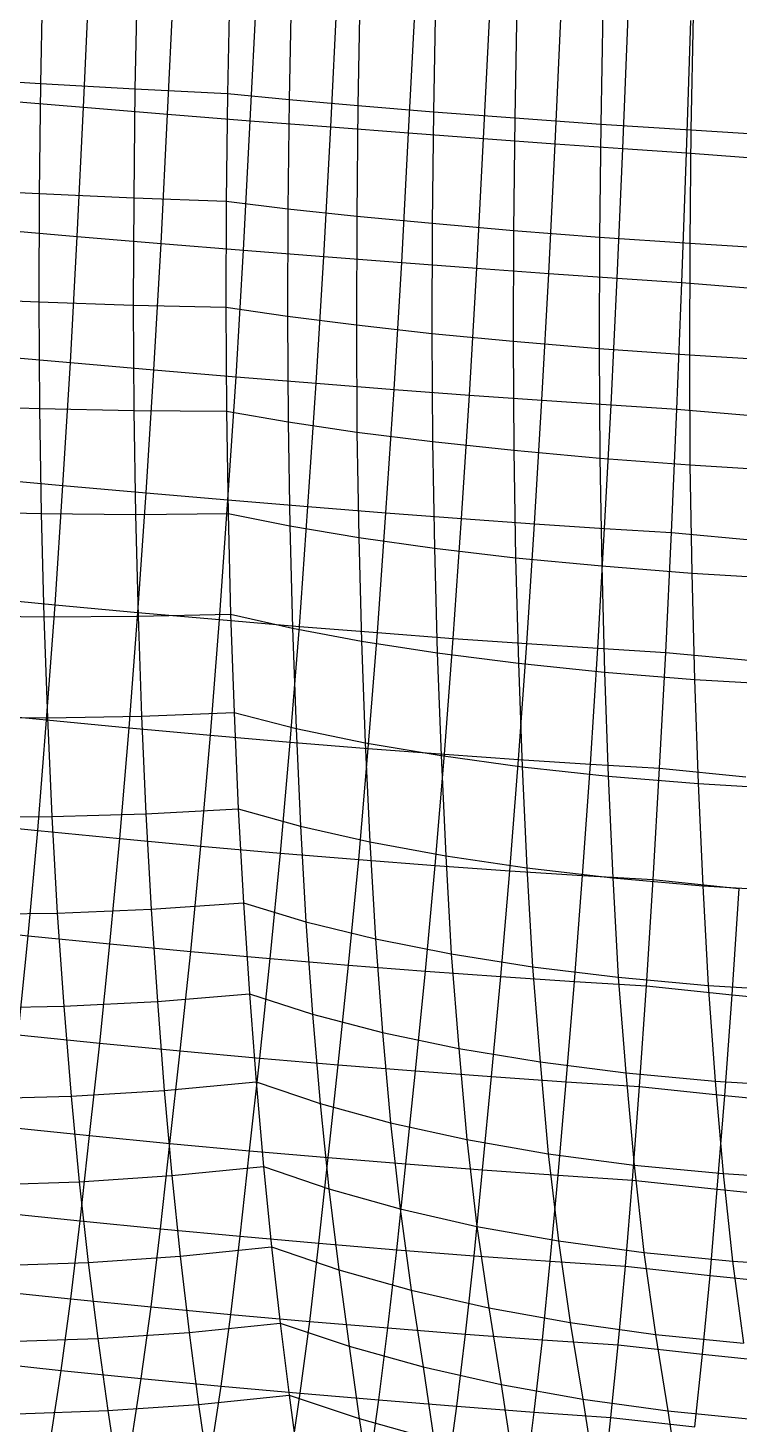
# Model space of a CAD drawing. Extents: x -429 to 429, y -1 to 209.
# Drawn here: x -181.95 to -165.32, y 22.61 to 55.28 of the extents above; entities that cross this region are included whole.
import ezdxf

# ---------------------------------------------------------------- set-up
doc = ezdxf.new("R2010")
doc.units = 0

msp = doc.modelspace()

# ---------------------------------------------------------------- linework, layer by layer
at = {"layer": 'default', "color": 5, "linetype": 'CONTINUOUS'}
for p, q in [((-181.603, 56.596, 4.927), (-181.656, 53.98, 4.96)), ((-179.395, 56.45, 5.211), (-179.446, 53.857, 5.244)), ((-177.23, 56.31, 5.729), (-177.28, 53.747, 5.761)), ((-177.23, 56.31, 5.729), (-177.28, 53.747, 5.761)), ((-175.792, 56.205, 3.991), (-175.842, 53.607, 4.024)), ((-174.181, 56.091, 2.413), (-174.231, 53.464, 2.446)), ((-172.415, 55.97, 1.014), (-172.465, 53.319, 1.048)), ((-170.514, 55.843, -0.191), (-170.565, 53.174, -0.158)), ((-168.5, 55.712, -1.189), (-168.55, 53.031, -1.156)), ((-166.394, 55.578, -1.969), (-166.443, 52.891, -1.935)), ((-183.885, 54.114, 4.912), (-181.656, 53.98, 4.96)), ((-181.656, 53.98, 4.96), (-181.687, 51.404, 5.058)), ((-181.656, 53.98, 4.96), (-179.446, 53.857, 5.244)), ((-179.446, 53.857, 5.244), (-179.476, 51.306, 5.341)), ((-179.446, 53.857, 5.244), (-177.28, 53.747, 5.761)), ((-177.28, 53.747, 5.761), (-177.309, 51.226, 5.857)), ((-177.28, 53.747, 5.761), (-177.309, 51.226, 5.857)), ((-177.28, 53.747, 5.761), (-175.842, 53.607, 4.024)), ((-175.842, 53.607, 4.024), (-175.871, 51.05, 4.121)), ((-175.842, 53.607, 4.024), (-174.231, 53.464, 2.446)), ((-174.231, 53.464, 2.446), (-174.26, 50.876, 2.545)), ((-174.231, 53.464, 2.446), (-172.465, 53.319, 1.048)), ((-172.465, 53.319, 1.048), (-172.495, 50.707, 1.147)), ((-172.465, 53.319, 1.048), (-170.565, 53.174, -0.158)), ((-170.565, 53.174, -0.158), (-170.594, 50.543, -0.057)), ((-170.565, 53.174, -0.158), (-168.55, 53.031, -1.156)), ((-168.55, 53.031, -1.156), (-168.579, 50.387, -1.055)), ((-168.55, 53.031, -1.156), (-166.443, 52.891, -1.935)), ((-166.443, 52.891, -1.935), (-166.472, 50.241, -1.834)), ((-166.443, 52.891, -1.935), (-164.268, 52.756, -2.488)), ((-183.916, 51.519, 5.011), (-181.687, 51.404, 5.058)), ((-181.687, 51.404, 5.058), (-181.695, 48.867, 5.222)), ((-181.687, 51.404, 5.058), (-179.476, 51.306, 5.341)), ((-179.476, 51.306, 5.341), (-179.484, 48.796, 5.503)), ((-179.476, 51.306, 5.341), (-177.309, 51.226, 5.857)), ((-177.309, 51.226, 5.857), (-177.317, 48.748, 6.018)), ((-177.309, 51.226, 5.857), (-177.317, 48.748, 6.018)), ((-177.309, 51.226, 5.857), (-175.871, 51.05, 4.121)), ((-175.871, 51.05, 4.121), (-175.878, 48.534, 4.284)), ((-175.871, 51.05, 4.121), (-174.26, 50.876, 2.545)), ((-174.26, 50.876, 2.545), (-174.268, 48.329, 2.71)), ((-174.26, 50.876, 2.545), (-172.495, 50.707, 1.147)), ((-172.495, 50.707, 1.147), (-172.502, 48.133, 1.314)), ((-172.495, 50.707, 1.147), (-170.594, 50.543, -0.057)), ((-170.594, 50.543, -0.057), (-170.601, 47.95, 0.111)), ((-170.594, 50.543, -0.057), (-168.579, 50.387, -1.055)), ((-168.579, 50.387, -1.055), (-168.586, 47.782, -0.886)), ((-168.579, 50.387, -1.055), (-166.472, 50.241, -1.834)), ((-166.472, 50.241, -1.834), (-166.479, 47.629, -1.665)), ((-166.472, 50.241, -1.834), (-164.297, 50.106, -2.387)), ((-183.924, 48.962, 5.176), (-181.695, 48.867, 5.222)), ((-181.695, 48.867, 5.222), (-179.484, 48.796, 5.503)), ((-181.695, 48.867, 5.222), (-181.68, 46.371, 5.452)), ((-179.484, 48.796, 5.503), (-177.317, 48.748, 6.018)), ((-179.484, 48.796, 5.503), (-179.469, 46.326, 5.731)), ((-177.317, 48.748, 6.018), (-175.878, 48.534, 4.284)), ((-177.317, 48.748, 6.018), (-177.302, 46.311, 6.242)), ((-177.317, 48.748, 6.018), (-177.302, 46.311, 6.242)), ((-175.878, 48.534, 4.284), (-174.268, 48.329, 2.71)), ((-175.878, 48.534, 4.284), (-175.864, 46.059, 4.512)), ((-174.268, 48.329, 2.71), (-172.502, 48.133, 1.314)), ((-174.268, 48.329, 2.71), (-174.253, 45.821, 2.942)), ((-172.502, 48.133, 1.314), (-170.601, 47.95, 0.111)), ((-172.502, 48.133, 1.314), (-172.487, 45.6, 1.548)), ((-170.601, 47.95, 0.111), (-168.586, 47.782, -0.886)), ((-170.601, 47.95, 0.111), (-170.587, 45.397, 0.347)), ((-168.586, 47.782, -0.886), (-166.479, 47.629, -1.665)), ((-168.586, 47.782, -0.886), (-168.572, 45.215, -0.648)), ((-166.479, 47.629, -1.665), (-164.304, 47.495, -2.218)), ((-166.479, 47.629, -1.665), (-166.465, 45.056, -1.426)), ((-183.909, 46.445, 5.408), (-181.68, 46.371, 5.452)), ((-181.68, 46.371, 5.452), (-179.469, 46.326, 5.731)), ((-181.68, 46.371, 5.452), (-181.641, 43.915, 5.759)), ((-179.469, 46.326, 5.731), (-177.302, 46.311, 6.242)), ((-179.469, 46.326, 5.731), (-179.432, 43.897, 6.031)), ((-177.302, 46.311, 6.242), (-175.864, 46.059, 4.512)), ((-177.302, 46.311, 6.242), (-177.266, 43.916, 6.533)), ((-177.302, 46.311, 6.242), (-177.266, 43.916, 6.533)), ((-175.864, 46.059, 4.512), (-174.253, 45.821, 2.942)), ((-175.864, 46.059, 4.512), (-175.824, 43.626, 4.812)), ((-174.253, 45.821, 2.942), (-172.487, 45.6, 1.548)), ((-174.253, 45.821, 2.942), (-174.211, 43.355, 3.249)), ((-172.487, 45.6, 1.548), (-170.587, 45.397, 0.347)), ((-172.487, 45.6, 1.548), (-172.444, 43.107, 1.863)), ((-170.587, 45.397, 0.347), (-168.572, 45.215, -0.648)), ((-170.587, 45.397, 0.347), (-170.543, 42.884, 0.667)), ((-168.572, 45.215, -0.648), (-166.465, 45.056, -1.426)), ((-168.572, 45.215, -0.648), (-168.529, 42.69, -0.324)), ((-166.465, 45.056, -1.426), (-164.29, 44.922, -1.979)), ((-166.465, 45.056, -1.426), (-166.424, 42.525, -1.1)), ((-183.868, 43.969, 5.72), (-181.641, 43.915, 5.759)), ((-181.641, 43.915, 5.759), (-179.432, 43.897, 6.031)), ((-181.641, 43.915, 5.759), (-181.579, 41.503, 6.136)), ((-179.432, 43.897, 6.031), (-177.266, 43.916, 6.533)), ((-179.432, 43.897, 6.031), (-179.373, 41.512, 6.397)), ((-177.266, 43.916, 6.533), (-175.824, 43.626, 4.812)), ((-177.266, 43.916, 6.533), (-177.208, 41.563, 6.886)), ((-177.266, 43.916, 6.533), (-177.208, 41.563, 6.886)), ((-175.824, 43.626, 4.812), (-174.211, 43.355, 3.249)), ((-175.824, 43.626, 4.812), (-175.761, 41.235, 5.178)), ((-174.211, 43.355, 3.249), (-172.444, 43.107, 1.863)), ((-174.211, 43.355, 3.249), (-174.145, 40.932, 3.627)), ((-172.444, 43.107, 1.863), (-170.543, 42.884, 0.667)), ((-172.444, 43.107, 1.863), (-172.377, 40.658, 2.25)), ((-170.543, 42.884, 0.667), (-168.529, 42.69, -0.324)), ((-170.543, 42.884, 0.667), (-170.476, 40.416, 1.062)), ((-168.529, 42.69, -0.324), (-166.424, 42.525, -1.1)), ((-168.529, 42.69, -0.324), (-168.462, 40.208, 0.075)), ((-166.424, 42.525, -1.1), (-164.25, 42.392, -1.653)), ((-166.424, 42.525, -1.1), (-166.359, 40.037, -0.698)), ((-183.804, 41.536, 6.105), (-181.579, 41.503, 6.136)), ((-181.579, 41.503, 6.136), (-179.373, 41.512, 6.397)), ((-181.579, 41.503, 6.136), (-181.495, 39.138, 6.577)), ((-179.373, 41.512, 6.397), (-177.208, 41.563, 6.886)), ((-179.373, 41.512, 6.397), (-179.291, 39.174, 6.827)), ((-177.208, 41.563, 6.886), (-175.761, 41.235, 5.178)), ((-177.208, 41.563, 6.886), (-177.129, 39.258, 7.303)), ((-177.208, 41.563, 6.886), (-177.129, 39.258, 7.303)), ((-175.761, 41.235, 5.178), (-174.145, 40.932, 3.627)), ((-175.761, 41.235, 5.178), (-175.677, 38.891, 5.609)), ((-174.145, 40.932, 3.627), (-172.377, 40.658, 2.25)), ((-174.145, 40.932, 3.627), (-174.058, 38.556, 4.07)), ((-172.377, 40.658, 2.25), (-170.476, 40.416, 1.062)), ((-172.377, 40.658, 2.25), (-172.288, 38.256, 2.703)), ((-170.476, 40.416, 1.062), (-168.462, 40.208, 0.075)), ((-170.476, 40.416, 1.062), (-170.387, 37.994, 1.522)), ((-168.462, 40.208, 0.075), (-166.359, 40.037, -0.698)), ((-168.462, 40.208, 0.075), (-168.375, 37.774, 0.542)), ((-166.359, 40.037, -0.698), (-164.188, 39.905, -1.251)), ((-166.359, 40.037, -0.698), (-166.273, 37.597, -0.229)), ((-179.291, 39.174, 6.827), (-177.129, 39.258, 7.303)), ((-177.129, 39.258, 7.303), (-175.677, 38.891, 5.609)), ((-177.129, 39.258, 7.303), (-177.029, 37.005, 7.78)), ((-177.129, 39.258, 7.303), (-177.029, 37.005, 7.78)), ((-183.716, 39.15, 6.555), (-181.495, 39.138, 6.577)), ((-181.495, 39.138, 6.577), (-179.291, 39.174, 6.827)), ((-181.495, 39.138, 6.577), (-181.389, 36.825, 7.081)), ((-179.291, 39.174, 6.827), (-179.189, 36.888, 7.319)), ((-175.677, 38.891, 5.609), (-174.058, 38.556, 4.07)), ((-175.677, 38.891, 5.609), (-175.572, 36.6, 6.101)), ((-174.058, 38.556, 4.07), (-172.288, 38.256, 2.703)), ((-174.058, 38.556, 4.07), (-173.95, 36.233, 4.576)), ((-172.288, 38.256, 2.703), (-170.387, 37.994, 1.522)), ((-172.288, 38.256, 2.703), (-172.178, 35.907, 3.22)), ((-170.387, 37.994, 1.522), (-168.375, 37.774, 0.542)), ((-170.387, 37.994, 1.522), (-170.277, 35.625, 2.048)), ((-168.375, 37.774, 0.542), (-166.273, 37.597, -0.229)), ((-168.375, 37.774, 0.542), (-168.266, 35.392, 1.073)), ((-166.273, 37.597, -0.229), (-164.105, 37.466, -0.782)), ((-166.273, 37.597, -0.229), (-166.166, 35.209, 0.305)), ((-179.189, 36.888, 7.319), (-177.029, 37.005, 7.78)), ((-177.029, 37.005, 7.78), (-175.572, 36.6, 6.101)), ((-177.029, 37.005, 7.78), (-176.909, 34.81, 8.316)), ((-177.029, 37.005, 7.78), (-176.909, 34.81, 8.316)), ((-183.606, 36.816, 7.068), (-181.389, 36.825, 7.081)), ((-181.389, 36.825, 7.081), (-179.189, 36.888, 7.319)), ((-181.389, 36.825, 7.081), (-181.262, 34.568, 7.639)), ((-179.189, 36.888, 7.319), (-179.065, 34.659, 7.868)), ((-175.572, 36.6, 6.101), (-173.95, 36.233, 4.576)), ((-175.572, 36.6, 6.101), (-175.449, 34.366, 6.651)), ((-173.95, 36.233, 4.576), (-172.178, 35.907, 3.22)), ((-173.95, 36.233, 4.576), (-173.824, 33.966, 5.137)), ((-172.178, 35.907, 3.22), (-170.277, 35.625, 2.048)), ((-172.178, 35.907, 3.22), (-172.052, 33.613, 3.792)), ((-170.277, 35.625, 2.048), (-168.266, 35.392, 1.073)), ((-170.277, 35.625, 2.048), (-170.151, 33.313, 2.628)), ((-168.266, 35.392, 1.073), (-166.166, 35.209, 0.305)), ((-168.266, 35.392, 1.073), (-168.141, 33.067, 1.658)), ((-166.166, 35.209, 0.305), (-164.001, 35.079, -0.247)), ((-166.166, 35.209, 0.305), (-166.043, 32.878, 0.893)), ((-181.262, 34.568, 7.639), (-179.065, 34.659, 7.868)), ((-179.065, 34.659, 7.868), (-176.909, 34.81, 8.316)), ((-179.065, 34.659, 7.868), (-178.922, 32.502, 8.499)), ((-176.909, 34.81, 8.316), (-175.449, 34.366, 6.651)), ((-176.909, 34.81, 8.316), (-176.77, 32.679, 8.907)), ((-176.909, 34.81, 8.316), (-176.77, 32.679, 8.907)), ((-183.475, 34.538, 7.633), (-181.262, 34.568, 7.639)), ((-181.262, 34.568, 7.639), (-181.111, 32.39, 8.304)), ((-175.449, 34.366, 6.651), (-173.824, 33.966, 5.137)), ((-175.449, 34.366, 6.651), (-175.29, 32.203, 7.279)), ((-173.824, 33.966, 5.137), (-172.052, 33.613, 3.792)), ((-173.824, 33.966, 5.137), (-173.653, 31.777, 5.799)), ((-172.052, 33.613, 3.792), (-170.151, 33.313, 2.628)), ((-172.052, 33.613, 3.792), (-171.874, 31.403, 4.481)), ((-170.151, 33.313, 2.628), (-168.141, 33.067, 1.658)), ((-170.151, 33.313, 2.628), (-169.971, 31.087, 3.338)), ((-168.141, 33.067, 1.658), (-166.043, 32.878, 0.893)), ((-168.141, 33.067, 1.658), (-167.965, 30.831, 2.384)), ((-178.922, 32.502, 8.499), (-176.77, 32.679, 8.907)), ((-176.77, 32.679, 8.907), (-175.29, 32.203, 7.279)), ((-176.77, 32.679, 8.907), (-176.613, 30.619, 9.549)), ((-176.77, 32.679, 8.907), (-176.613, 30.619, 9.549)), ((-166.043, 32.878, 0.893), (-163.88, 32.748, 0.34)), ((-166.043, 32.878, 0.893), (-165.874, 30.638, 1.626)), ((-183.314, 32.344, 8.323), (-181.111, 32.39, 8.304)), ((-181.111, 32.39, 8.304), (-178.922, 32.502, 8.499)), ((-181.111, 32.39, 8.304), (-180.941, 30.286, 9.014)), ((-178.922, 32.502, 8.499), (-178.76, 30.418, 9.179)), ((-175.29, 32.203, 7.279), (-173.653, 31.777, 5.799)), ((-175.29, 32.203, 7.279), (-175.115, 30.113, 7.956)), ((-173.653, 31.777, 5.799), (-171.874, 31.403, 4.481)), ((-173.653, 31.777, 5.799), (-173.466, 29.662, 6.507)), ((-171.874, 31.403, 4.481), (-169.971, 31.087, 3.338)), ((-171.874, 31.403, 4.481), (-171.681, 29.268, 5.215)), ((-169.971, 31.087, 3.338), (-167.965, 30.831, 2.384)), ((-169.971, 31.087, 3.338), (-169.778, 28.937, 4.094)), ((-167.965, 30.831, 2.384), (-165.874, 30.638, 1.626)), ((-167.965, 30.831, 2.384), (-167.774, 28.672, 3.153)), ((-180.941, 30.286, 9.014), (-178.76, 30.418, 9.179)), ((-178.76, 30.418, 9.179), (-176.613, 30.619, 9.549)), ((-178.76, 30.418, 9.179), (-178.581, 28.426, 9.926)), ((-176.613, 30.619, 9.549), (-175.115, 30.113, 7.956)), ((-176.613, 30.619, 9.549), (-176.44, 28.642, 10.235)), ((-176.613, 30.619, 9.549), (-176.44, 28.642, 10.235)), ((-165.874, 30.638, 1.626), (-163.72, 30.509, 1.073)), ((-165.874, 30.638, 1.626), (-165.69, 28.474, 2.402)), ((-183.135, 30.225, 9.056), (-180.941, 30.286, 9.014)), ((-180.941, 30.286, 9.014), (-180.751, 28.282, 9.81)), ((-175.115, 30.113, 7.956), (-173.466, 29.662, 6.507)), ((-175.115, 30.113, 7.956), (-174.911, 28.115, 8.696)), ((-173.466, 29.662, 6.507), (-171.681, 29.268, 5.215)), ((-173.466, 29.662, 6.507), (-173.242, 27.646, 7.295)), ((-171.681, 29.268, 5.215), (-169.778, 28.937, 4.094)), ((-171.681, 29.268, 5.215), (-171.447, 27.239, 6.045)), ((-169.778, 28.937, 4.094), (-167.774, 28.672, 3.153)), ((-169.778, 28.937, 4.094), (-169.542, 26.898, 4.955)), ((-180.751, 28.282, 9.81), (-178.581, 28.426, 9.926)), ((-178.581, 28.426, 9.926), (-176.44, 28.642, 10.235)), ((-178.581, 28.426, 9.926), (-178.386, 26.539, 10.732)), ((-176.44, 28.642, 10.235), (-174.911, 28.115, 8.696)), ((-176.44, 28.642, 10.235), (-176.253, 26.759, 10.958)), ((-176.44, 28.642, 10.235), (-176.253, 26.759, 10.958)), ((-167.774, 28.672, 3.153), (-165.69, 28.474, 2.402)), ((-167.774, 28.672, 3.153), (-167.543, 26.626, 4.036)), ((-165.69, 28.474, 2.402), (-163.545, 28.346, 1.848)), ((-165.69, 28.474, 2.402), (-165.469, 26.426, 3.296)), ((-182.93, 28.213, 9.89), (-180.751, 28.282, 9.81)), ((-180.751, 28.282, 9.81), (-180.54, 26.393, 10.685)), ((-174.911, 28.115, 8.696), (-173.242, 27.646, 7.295)), ((-174.911, 28.115, 8.696), (-174.681, 26.221, 9.493)), ((-173.242, 27.646, 7.295), (-171.447, 27.239, 6.045)), ((-173.242, 27.646, 7.295), (-172.983, 25.744, 8.158)), ((-171.447, 27.239, 6.045), (-169.542, 26.898, 4.955)), ((-171.447, 27.239, 6.045), (-171.173, 25.331, 6.962)), ((-169.542, 26.898, 4.955), (-167.543, 26.626, 4.036)), ((-169.542, 26.898, 4.955), (-169.265, 24.986, 5.915)), ((-180.54, 26.393, 10.685), (-178.386, 26.539, 10.732)), ((-178.386, 26.539, 10.732), (-176.253, 26.759, 10.958)), ((-178.386, 26.539, 10.732), (-178.176, 24.758, 11.577)), ((-176.253, 26.759, 10.958), (-174.681, 26.221, 9.493)), ((-176.253, 26.759, 10.958), (-176.053, 24.974, 11.716)), ((-176.253, 26.759, 10.958), (-176.053, 24.974, 11.716)), ((-167.543, 26.626, 4.036), (-165.469, 26.426, 3.296)), ((-167.543, 26.626, 4.036), (-167.273, 24.711, 5.025)), ((-182.7, 26.322, 10.815), (-180.54, 26.393, 10.685)), ((-180.54, 26.393, 10.685), (-180.313, 24.616, 11.599)), ((-174.681, 26.221, 9.493), (-172.983, 25.744, 8.158)), ((-174.681, 26.221, 9.493), (-174.436, 24.433, 10.328)), ((-165.469, 26.426, 3.296), (-163.338, 26.298, 2.741)), ((-165.469, 26.426, 3.296), (-165.213, 24.509, 4.298)), ((-172.983, 25.744, 8.158), (-171.173, 25.331, 6.962)), ((-172.983, 25.744, 8.158), (-172.709, 23.954, 9.061)), ((-171.173, 25.331, 6.962), (-169.265, 24.986, 5.915)), ((-171.173, 25.331, 6.962), (-170.884, 23.54, 7.922)), ((-178.176, 24.758, 11.577), (-176.053, 24.974, 11.716)), ((-176.053, 24.974, 11.716), (-174.436, 24.433, 10.328)), ((-176.053, 24.974, 11.716), (-175.842, 23.293, 12.497)), ((-176.053, 24.974, 11.716), (-175.842, 23.293, 12.497)), ((-169.265, 24.986, 5.915), (-167.273, 24.711, 5.025)), ((-169.265, 24.986, 5.915), (-168.972, 23.195, 6.919)), ((-182.452, 24.548, 11.782), (-180.313, 24.616, 11.599)), ((-180.313, 24.616, 11.599), (-178.176, 24.758, 11.577)), ((-180.313, 24.616, 11.599), (-180.081, 22.927, 12.481)), ((-178.176, 24.758, 11.577), (-177.956, 23.073, 12.414)), ((-167.273, 24.711, 5.025), (-165.213, 24.509, 4.298)), ((-167.273, 24.711, 5.025), (-166.986, 22.92, 6.059)), ((-174.436, 24.433, 10.328), (-172.709, 23.954, 9.061)), ((-174.436, 24.433, 10.328), (-174.199, 22.741, 11.162)), ((-172.709, 23.954, 9.061), (-170.884, 23.54, 7.922)), ((-172.709, 23.954, 9.061), (-172.455, 22.254, 9.94)), ((-170.884, 23.54, 7.922), (-168.972, 23.195, 6.919)), ((-170.884, 23.54, 7.922), (-170.62, 21.834, 8.839)), ((-177.956, 23.073, 12.414), (-175.842, 23.293, 12.497)), ((-175.842, 23.293, 12.497), (-174.199, 22.741, 11.162)), ((-175.842, 23.293, 12.497), (-175.624, 21.722, 13.291)), ((-175.842, 23.293, 12.497), (-175.624, 21.722, 13.291)), ((-168.972, 23.195, 6.919), (-166.986, 22.92, 6.059)), ((-168.972, 23.195, 6.919), (-168.706, 21.484, 7.865)), ((-182.205, 22.856, 12.698), (-180.081, 22.927, 12.481)), ((-180.081, 22.927, 12.481), (-177.956, 23.073, 12.414)), ((-180.081, 22.927, 12.481), (-179.843, 21.344, 13.357)), ((-177.956, 23.073, 12.414), (-177.729, 21.495, 13.253)), ((-166.986, 22.92, 6.059), (-164.939, 22.717, 5.346)), ((-166.986, 22.92, 6.059), (-166.724, 21.206, 7.024)), ((-174.199, 22.741, 11.162), (-172.455, 22.254, 9.94)), ((-174.199, 22.741, 11.162), (-173.961, 21.159, 12))]:
    msp.add_line(p, q, dxfattribs=at)
at = {"layer": 'default', "color": 3, "linetype": 'CONTINUOUS'}
for p, q in [((-180.65, 53.422, 46.651), (-180.51, 56.505, 46.853)), ((-178.681, 53.262, 46.219), (-178.533, 56.351, 46.43)), ((-176.75, 53.109, 45.641), (-176.596, 56.202, 45.854)), ((-174.868, 52.962, 44.921), (-174.711, 56.058, 45.129)), ((-173.046, 52.823, 44.063), (-172.888, 55.921, 44.259)), ((-171.293, 52.692, 43.072), (-171.14, 55.791, 43.25)), ((-169.619, 52.57, 41.953), (-169.476, 55.67, 42.107)), ((-168.034, 52.458, 40.712), (-167.908, 55.558, 40.838)), ((-166.547, 52.356, 39.356), (-166.443, 55.455, 39.45)), ((-166.547, 52.356, 39.356), (-166.443, 55.455, 39.45)), ((-182.647, 53.586, 46.935), (-180.65, 53.422, 46.651)), ((-180.797, 50.401, 46.429), (-180.65, 53.422, 46.651)), ((-180.65, 53.422, 46.651), (-178.681, 53.262, 46.219)), ((-178.835, 50.237, 45.988), (-178.681, 53.262, 46.219)), ((-178.681, 53.262, 46.219), (-176.75, 53.109, 45.641)), ((-176.909, 50.08, 45.408), (-176.75, 53.109, 45.641)), ((-176.75, 53.109, 45.641), (-174.868, 52.962, 44.921)), ((-175.03, 49.93, 44.693), (-174.868, 52.962, 44.921)), ((-174.868, 52.962, 44.921), (-173.046, 52.823, 44.063)), ((-173.208, 49.789, 43.847), (-173.046, 52.823, 44.063)), ((-173.046, 52.823, 44.063), (-171.293, 52.692, 43.072)), ((-171.45, 49.657, 42.873), (-171.293, 52.692, 43.072)), ((-171.293, 52.692, 43.072), (-169.619, 52.57, 41.953)), ((-169.767, 49.535, 41.776), (-169.619, 52.57, 41.953)), ((-169.619, 52.57, 41.953), (-168.034, 52.458, 40.712)), ((-168.166, 49.423, 40.562), (-168.034, 52.458, 40.712)), ((-168.034, 52.458, 40.712), (-166.547, 52.356, 39.356)), ((-166.656, 49.323, 39.237), (-166.547, 52.356, 39.356)), ((-166.656, 49.323, 39.237), (-166.547, 52.356, 39.356)), ((-166.547, 52.356, 39.356), (-164.519, 52.202, 39.615)), ((-182.786, 50.572, 46.73), (-180.797, 50.401, 46.429)), ((-180.956, 47.449, 46.166), (-180.797, 50.401, 46.429)), ((-180.797, 50.401, 46.429), (-178.835, 50.237, 45.988)), ((-179.001, 47.279, 45.715), (-178.835, 50.237, 45.988)), ((-178.835, 50.237, 45.988), (-176.909, 50.08, 45.408)), ((-177.081, 47.118, 45.133), (-176.909, 50.08, 45.408)), ((-176.909, 50.08, 45.408), (-175.03, 49.93, 44.693)), ((-175.206, 46.965, 44.423), (-175.03, 49.93, 44.693)), ((-175.03, 49.93, 44.693), (-173.208, 49.789, 43.847)), ((-173.382, 46.822, 43.589), (-173.208, 49.789, 43.847)), ((-173.208, 49.789, 43.847), (-171.45, 49.657, 42.873)), ((-171.62, 46.689, 42.634), (-171.45, 49.657, 42.873)), ((-171.45, 49.657, 42.873), (-169.767, 49.535, 41.776)), ((-169.926, 46.568, 41.563), (-169.767, 49.535, 41.776)), ((-169.767, 49.535, 41.776), (-168.166, 49.423, 40.562)), ((-168.308, 46.457, 40.38), (-168.166, 49.423, 40.562)), ((-168.166, 49.423, 40.562), (-166.656, 49.323, 39.237)), ((-166.773, 46.359, 39.091), (-166.656, 49.323, 39.237)), ((-166.773, 46.359, 39.091), (-166.656, 49.323, 39.237)), ((-166.656, 49.323, 39.237), (-164.63, 49.159, 39.458)), ((-182.937, 47.626, 46.486), (-180.956, 47.449, 46.166)), ((-181.13, 44.573, 45.849), (-180.956, 47.449, 46.166)), ((-180.956, 47.449, 46.166), (-179.001, 47.279, 45.715)), ((-179.184, 44.399, 45.385), (-179.001, 47.279, 45.715)), ((-179.001, 47.279, 45.715), (-177.081, 47.118, 45.133)), ((-177.271, 44.234, 44.8), (-177.081, 47.118, 45.133)), ((-177.081, 47.118, 45.133), (-175.206, 46.965, 44.423)), ((-175.399, 44.078, 44.097), (-175.206, 46.965, 44.423)), ((-175.206, 46.965, 44.423), (-173.382, 46.822, 43.589)), ((-173.575, 43.934, 43.278), (-173.382, 46.822, 43.589)), ((-173.382, 46.822, 43.589), (-171.62, 46.689, 42.634)), ((-171.806, 43.8, 42.346), (-171.62, 46.689, 42.634)), ((-171.62, 46.689, 42.634), (-169.926, 46.568, 41.563)), ((-170.099, 43.678, 41.305), (-169.926, 46.568, 41.563)), ((-169.926, 46.568, 41.563), (-168.308, 46.457, 40.38)), ((-168.461, 43.568, 40.16), (-168.308, 46.457, 40.38)), ((-168.308, 46.457, 40.38), (-166.773, 46.359, 39.091)), ((-166.898, 43.471, 38.914), (-166.773, 46.359, 39.091)), ((-166.898, 43.471, 38.914), (-166.773, 46.359, 39.091)), ((-166.773, 46.359, 39.091), (-164.749, 46.184, 39.268)), ((-183.101, 44.756, 46.191), (-181.13, 44.573, 45.849)), ((-181.314, 41.783, 45.5), (-181.13, 44.573, 45.849)), ((-181.13, 44.573, 45.849), (-179.184, 44.399, 45.385)), ((-179.377, 41.604, 45.023), (-179.184, 44.399, 45.385)), ((-179.184, 44.399, 45.385), (-177.271, 44.234, 44.8)), ((-177.47, 41.435, 44.435), (-177.271, 44.234, 44.8)), ((-177.271, 44.234, 44.8), (-175.399, 44.078, 44.097)), ((-175.601, 41.277, 43.738), (-175.399, 44.078, 44.097)), ((-175.399, 44.078, 44.097), (-173.575, 43.934, 43.278)), ((-173.776, 41.131, 42.933), (-173.575, 43.934, 43.278)), ((-173.575, 43.934, 43.278), (-171.806, 43.8, 42.346)), ((-172, 40.996, 42.024), (-171.806, 43.8, 42.346)), ((-171.806, 43.8, 42.346), (-170.099, 43.678, 41.305)), ((-170.281, 40.874, 41.014), (-170.099, 43.678, 41.305)), ((-170.099, 43.678, 41.305), (-168.461, 43.568, 40.16)), ((-168.623, 40.765, 39.906), (-168.461, 43.568, 40.16)), ((-168.461, 43.568, 40.16), (-166.898, 43.471, 38.914)), ((-167.032, 40.669, 38.704), (-166.898, 43.471, 38.914)), ((-167.032, 40.669, 38.704), (-166.898, 43.471, 38.914)), ((-166.898, 43.471, 38.914), (-164.876, 43.287, 39.039)), ((-183.276, 41.972, 45.864), (-181.314, 41.783, 45.5)), ((-181.512, 39.087, 45.103), (-181.314, 41.783, 45.5)), ((-181.314, 41.783, 45.5), (-179.377, 41.604, 45.023)), ((-179.584, 38.904, 44.612), (-179.377, 41.604, 45.023)), ((-179.377, 41.604, 45.023), (-177.47, 41.435, 44.435)), ((-177.683, 38.732, 44.021), (-177.47, 41.435, 44.435)), ((-177.47, 41.435, 44.435), (-175.601, 41.277, 43.738)), ((-175.817, 38.571, 43.329), (-175.601, 41.277, 43.738)), ((-175.601, 41.277, 43.738), (-173.776, 41.131, 42.933)), ((-173.99, 38.423, 42.541), (-173.776, 41.131, 42.933)), ((-173.776, 41.131, 42.933), (-172, 40.996, 42.024)), ((-172.207, 38.287, 41.657), (-172, 40.996, 42.024)), ((-172, 40.996, 42.024), (-170.281, 40.874, 41.014)), ((-170.474, 38.164, 40.68), (-170.281, 40.874, 41.014)), ((-170.281, 40.874, 41.014), (-168.623, 40.765, 39.906)), ((-168.795, 38.054, 39.614), (-168.623, 40.765, 39.906)), ((-168.623, 40.765, 39.906), (-167.032, 40.669, 38.704)), ((-167.174, 37.958, 38.46), (-167.032, 40.669, 38.704)), ((-167.174, 37.958, 38.46), (-167.032, 40.669, 38.704)), ((-167.032, 40.669, 38.704), (-165.013, 40.476, 38.776)), ((-183.465, 39.281, 45.491), (-181.512, 39.087, 45.103)), ((-181.721, 36.499, 44.67), (-181.512, 39.087, 45.103)), ((-181.512, 39.087, 45.103), (-179.584, 38.904, 44.612)), ((-179.801, 36.312, 44.165), (-179.584, 38.904, 44.612)), ((-179.584, 38.904, 44.612), (-177.683, 38.732, 44.021)), ((-177.906, 36.137, 43.57), (-177.683, 38.732, 44.021)), ((-177.683, 38.732, 44.021), (-175.817, 38.571, 43.329)), ((-176.042, 35.973, 42.885), (-175.817, 38.571, 43.329)), ((-175.817, 38.571, 43.329), (-173.99, 38.423, 42.541)), ((-174.213, 35.823, 42.112), (-173.99, 38.423, 42.541)), ((-173.99, 38.423, 42.541), (-172.207, 38.287, 41.657)), ((-172.423, 35.685, 41.253), (-172.207, 38.287, 41.657)), ((-172.207, 38.287, 41.657), (-170.474, 38.164, 40.68)), ((-170.675, 35.56, 40.311), (-170.474, 38.164, 40.68)), ((-170.474, 38.164, 40.68), (-168.795, 38.054, 39.614)), ((-168.975, 35.449, 39.286), (-168.795, 38.054, 39.614)), ((-168.795, 38.054, 39.614), (-167.174, 37.958, 38.46)), ((-167.325, 35.351, 38.182), (-167.174, 37.958, 38.46)), ((-167.325, 35.351, 38.182), (-167.174, 37.958, 38.46)), ((-167.174, 37.958, 38.46), (-165.16, 37.757, 38.474)), ((-183.664, 36.697, 45.084), (-181.721, 36.499, 44.67)), ((-181.943, 34.038, 44.193), (-181.721, 36.499, 44.67)), ((-181.721, 36.499, 44.67), (-179.801, 36.312, 44.165)), ((-180.031, 33.848, 43.672), (-179.801, 36.312, 44.165)), ((-179.801, 36.312, 44.165), (-177.906, 36.137, 43.57)), ((-178.142, 33.67, 43.071), (-177.906, 36.137, 43.57)), ((-177.906, 36.137, 43.57), (-176.042, 35.973, 42.885)), ((-176.28, 33.504, 42.393), (-176.042, 35.973, 42.885)), ((-176.042, 35.973, 42.885), (-174.213, 35.823, 42.112)), ((-174.448, 33.351, 41.637), (-174.213, 35.823, 42.112)), ((-174.213, 35.823, 42.112), (-172.423, 35.685, 41.253)), ((-172.649, 33.21, 40.806), (-172.423, 35.685, 41.253)), ((-172.423, 35.685, 41.253), (-170.675, 35.56, 40.311)), ((-170.886, 33.082, 39.901), (-170.675, 35.56, 40.311)), ((-170.675, 35.56, 40.311), (-168.975, 35.449, 39.286)), ((-169.163, 32.967, 38.924), (-168.975, 35.449, 39.286)), ((-168.975, 35.449, 39.286), (-167.325, 35.351, 38.182)), ((-167.482, 32.866, 37.875), (-167.325, 35.351, 38.182)), ((-167.482, 32.866, 37.875), (-167.325, 35.351, 38.182)), ((-167.325, 35.351, 38.182), (-165.316, 35.144, 38.138)), ((-165.481, 32.655, 37.767), (-165.316, 35.144, 38.138)), ((-183.875, 34.239, 44.634), (-181.943, 34.038, 44.193)), ((-182.174, 31.718, 43.68), (-181.943, 34.038, 44.193)), ((-181.943, 34.038, 44.193), (-180.031, 33.848, 43.672)), ((-180.271, 31.526, 43.142), (-180.031, 33.848, 43.672)), ((-180.031, 33.848, 43.672), (-178.142, 33.67, 43.071)), ((-178.387, 31.346, 42.536), (-178.142, 33.67, 43.071)), ((-178.142, 33.67, 43.071), (-176.28, 33.504, 42.393)), ((-176.527, 31.177, 41.864), (-176.28, 33.504, 42.393)), ((-176.28, 33.504, 42.393), (-174.448, 33.351, 41.637)), ((-174.691, 31.021, 41.127), (-174.448, 33.351, 41.637)), ((-174.448, 33.351, 41.637), (-172.649, 33.21, 40.806)), ((-172.883, 30.876, 40.325), (-172.649, 33.21, 40.806)), ((-172.649, 33.21, 40.806), (-170.886, 33.082, 39.901)), ((-171.104, 30.743, 39.46), (-170.886, 33.082, 39.901)), ((-170.886, 33.082, 39.901), (-169.163, 32.967, 38.924)), ((-169.357, 30.623, 38.532), (-169.163, 32.967, 38.924)), ((-169.163, 32.967, 38.924), (-167.482, 32.866, 37.875)), ((-167.644, 30.515, 37.544), (-167.482, 32.866, 37.875)), ((-167.644, 30.515, 37.544), (-167.482, 32.866, 37.875)), ((-167.482, 32.866, 37.875), (-165.481, 32.655, 37.767)), ((-165.652, 30.303, 37.367), (-165.481, 32.655, 37.767)), ((-165.481, 32.655, 37.767), (-163.485, 32.454, 37.575)), ((-182.174, 31.718, 43.68), (-180.271, 31.526, 43.142)), ((-180.51, 29.363, 42.606), (-180.271, 31.526, 43.142)), ((-180.271, 31.526, 43.142), (-178.387, 31.346, 42.536)), ((-178.63, 29.18, 41.996), (-178.387, 31.346, 42.536)), ((-178.387, 31.346, 42.536), (-176.527, 31.177, 41.864)), ((-176.77, 29.009, 41.33), (-176.527, 31.177, 41.864)), ((-176.527, 31.177, 41.864), (-174.691, 31.021, 41.127)), ((-174.93, 28.848, 40.609), (-174.691, 31.021, 41.127)), ((-174.691, 31.021, 41.127), (-172.883, 30.876, 40.325)), ((-173.113, 28.699, 39.834), (-172.883, 30.876, 40.325)), ((-172.883, 30.876, 40.325), (-171.104, 30.743, 39.46)), ((-171.319, 28.561, 39.006), (-171.104, 30.743, 39.46)), ((-171.104, 30.743, 39.46), (-169.357, 30.623, 38.532)), ((-169.55, 28.435, 38.125), (-169.357, 30.623, 38.532)), ((-169.357, 30.623, 38.532), (-167.644, 30.515, 37.544)), ((-167.808, 28.32, 37.192), (-167.644, 30.515, 37.544)), ((-167.808, 28.32, 37.192), (-167.644, 30.515, 37.544)), ((-167.644, 30.515, 37.544), (-165.652, 30.303, 37.367)), ((-165.826, 28.109, 36.952), (-165.652, 30.303, 37.367)), ((-165.652, 30.303, 37.367), (-163.666, 30.102, 37.119)), ((-182.406, 29.556, 43.161), (-180.51, 29.363, 42.606)), ((-180.725, 27.365, 42.136), (-180.51, 29.363, 42.606)), ((-180.51, 29.363, 42.606), (-178.63, 29.18, 41.996)), ((-178.847, 27.18, 41.521), (-178.63, 29.18, 41.996)), ((-178.63, 29.18, 41.996), (-176.77, 29.009, 41.33)), ((-176.986, 27.006, 40.858), (-176.77, 29.009, 41.33)), ((-176.77, 29.009, 41.33), (-174.93, 28.848, 40.609)), ((-175.142, 26.844, 40.147), (-174.93, 28.848, 40.609)), ((-174.93, 28.848, 40.609), (-173.113, 28.699, 39.834)), ((-173.318, 26.692, 39.387), (-173.113, 28.699, 39.834)), ((-173.113, 28.699, 39.834), (-171.319, 28.561, 39.006)), ((-171.514, 26.552, 38.58), (-171.319, 28.561, 39.006)), ((-171.319, 28.561, 39.006), (-169.55, 28.435, 38.125)), ((-169.732, 26.424, 37.726), (-169.55, 28.435, 38.125)), ((-169.55, 28.435, 38.125), (-167.808, 28.32, 37.192)), ((-167.973, 26.307, 36.826), (-167.808, 28.32, 37.192)), ((-167.973, 26.307, 36.826), (-167.808, 28.32, 37.192)), ((-167.808, 28.32, 37.192), (-165.826, 28.109, 36.952)), ((-165.996, 26.092, 36.548), (-165.826, 28.109, 36.952)), ((-165.826, 28.109, 36.952), (-163.85, 27.908, 36.653)), ((-182.618, 27.561, 42.7), (-180.725, 27.365, 42.136)), ((-180.945, 25.543, 41.636), (-180.725, 27.365, 42.136)), ((-180.725, 27.365, 42.136), (-178.847, 27.18, 41.521)), ((-179.068, 25.356, 41.018), (-178.847, 27.18, 41.521)), ((-178.847, 27.18, 41.521), (-176.986, 27.006, 40.858)), ((-177.206, 25.18, 40.358), (-176.986, 27.006, 40.858)), ((-176.986, 27.006, 40.858), (-175.142, 26.844, 40.147)), ((-175.359, 25.015, 39.656), (-175.142, 26.844, 40.147)), ((-175.142, 26.844, 40.147), (-173.318, 26.692, 39.387)), ((-173.528, 24.861, 38.912), (-173.318, 26.692, 39.387)), ((-173.318, 26.692, 39.387), (-171.514, 26.552, 38.58)), ((-171.714, 24.718, 38.128), (-171.514, 26.552, 38.58)), ((-171.514, 26.552, 38.58), (-169.732, 26.424, 37.726)), ((-169.918, 24.587, 37.303), (-169.732, 26.424, 37.726)), ((-169.732, 26.424, 37.726), (-167.973, 26.307, 36.826)), ((-168.142, 24.467, 36.437), (-167.973, 26.307, 36.826)), ((-168.142, 24.467, 36.437), (-167.973, 26.307, 36.826)), ((-167.973, 26.307, 36.826), (-165.996, 26.092, 36.548)), ((-166.171, 24.251, 36.119), (-165.996, 26.092, 36.548)), ((-165.996, 26.092, 36.548), (-164.027, 25.888, 36.218)), ((-182.835, 25.741, 42.212), (-180.945, 25.543, 41.636)), ((-181.173, 23.87, 41.104), (-180.945, 25.543, 41.636)), ((-180.945, 25.543, 41.636), (-179.068, 25.356, 41.018)), ((-179.297, 23.681, 40.482), (-179.068, 25.356, 41.018)), ((-179.068, 25.356, 41.018), (-177.206, 25.18, 40.358)), ((-177.433, 23.502, 39.824), (-177.206, 25.18, 40.358)), ((-177.206, 25.18, 40.358), (-175.359, 25.015, 39.656)), ((-175.582, 23.334, 39.132), (-175.359, 25.015, 39.656)), ((-175.359, 25.015, 39.656), (-173.528, 24.861, 38.912)), ((-173.743, 23.177, 38.405), (-173.528, 24.861, 38.912)), ((-173.528, 24.861, 38.912), (-171.714, 24.718, 38.128)), ((-171.919, 23.029, 37.644), (-171.714, 24.718, 38.128)), ((-171.714, 24.718, 38.128), (-169.918, 24.587, 37.303)), ((-170.11, 22.892, 36.849), (-169.918, 24.587, 37.303)), ((-169.918, 24.587, 37.303), (-168.142, 24.467, 36.437)), ((-168.315, 22.766, 36.02), (-168.142, 24.467, 36.437)), ((-168.315, 22.766, 36.02), (-168.142, 24.467, 36.437)), ((-168.142, 24.467, 36.437), (-166.171, 24.251, 36.119)), ((-166.351, 22.551, 35.661), (-166.171, 24.251, 36.119)), ((-166.171, 24.251, 36.119), (-164.207, 24.044, 35.757)), ((-183.06, 24.069, 41.691), (-181.173, 23.87, 41.104)), ((-181.406, 22.341, 40.545), (-181.173, 23.87, 41.104)), ((-181.173, 23.87, 41.104), (-179.297, 23.681, 40.482)), ((-179.531, 22.151, 39.918), (-179.297, 23.681, 40.482)), ((-179.297, 23.681, 40.482), (-177.433, 23.502, 39.824)), ((-177.666, 21.97, 39.264), (-177.433, 23.502, 39.824)), ((-177.433, 23.502, 39.824), (-175.582, 23.334, 39.132)), ((-175.809, 21.797, 38.584), (-175.582, 23.334, 39.132)), ((-175.582, 23.334, 39.132), (-173.743, 23.177, 38.405)), ((-173.963, 21.633, 37.876), (-173.743, 23.177, 38.405)), ((-173.743, 23.177, 38.405), (-171.919, 23.029, 37.644)), ((-172.127, 21.477, 37.143), (-171.919, 23.029, 37.644)), ((-171.919, 23.029, 37.644), (-170.11, 22.892, 36.849)), ((-170.302, 21.33, 36.383), (-170.11, 22.892, 36.849)), ((-170.11, 22.892, 36.849), (-168.315, 22.766, 36.02)), ((-168.488, 21.192, 35.596), (-168.315, 22.766, 36.02)), ((-168.488, 21.192, 35.596), (-168.315, 22.766, 36.02)), ((-168.315, 22.766, 36.02), (-166.351, 22.551, 35.661))]:
    msp.add_line(p, q, dxfattribs=at)

doc.saveas('drawing.dxf')
